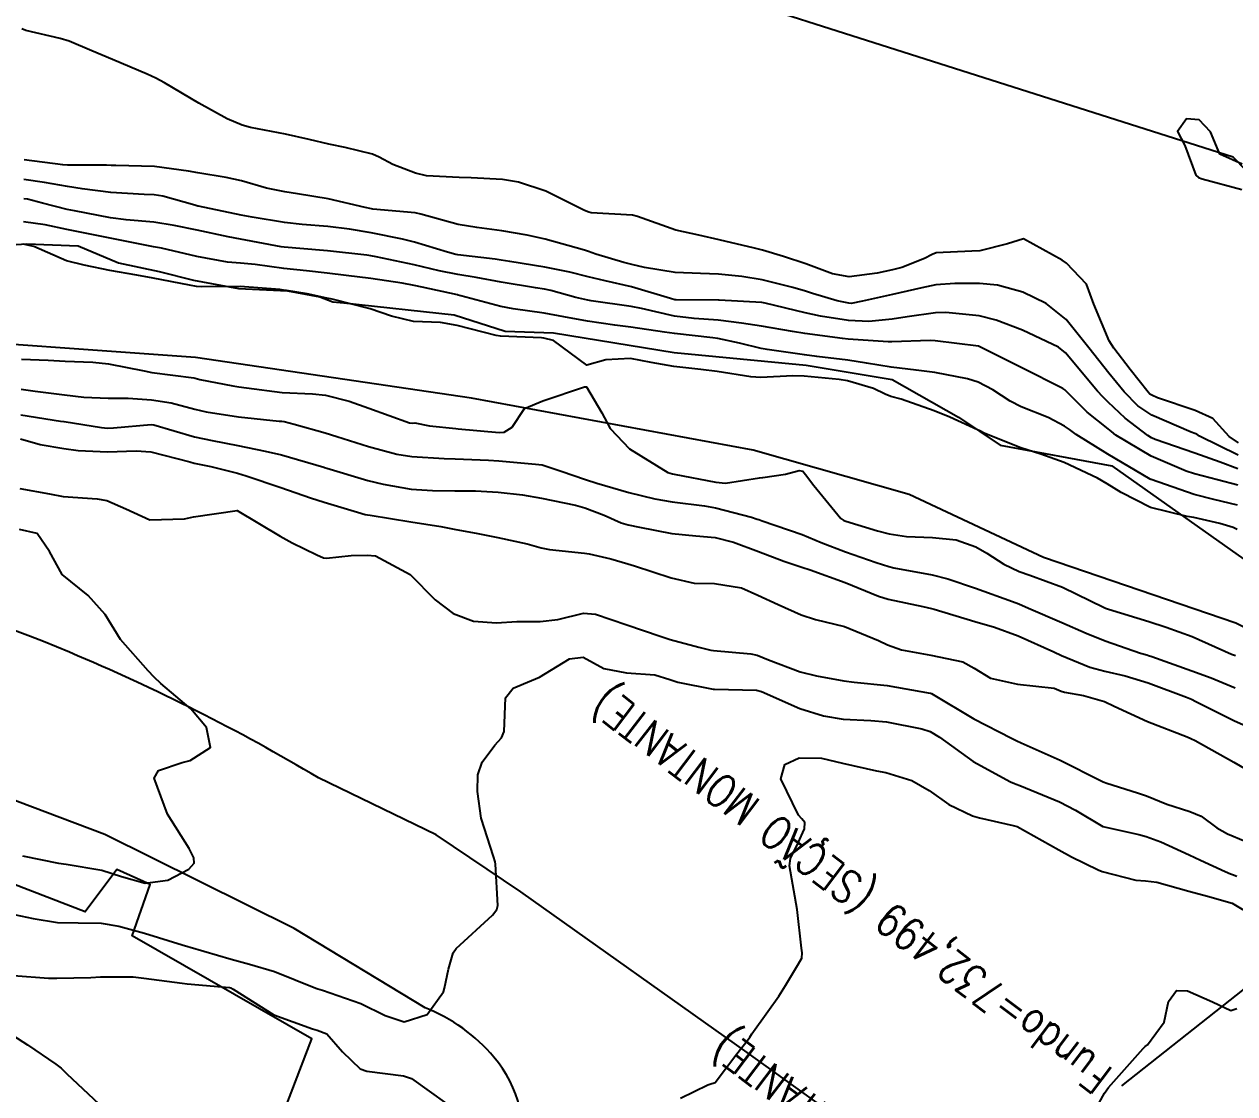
# Model space of a CAD drawing. Header units: metres. Extents: x 318500 to 325275, y 7408834 to 7428799.
# Drawn here: x 323206.3 to 323262, y 7420963.3 to 7421012.5 of the extents above; entities that cross this region are included whole.
import ezdxf

# ---------------------------------------------------------------- set-up
doc = ezdxf.new("R2010")
doc.units = ezdxf.units.M
doc.header["$MEASUREMENT"] = 0
doc.linetypes.add('CONTINUO', pattern=[0])
for name, color, linetype in [('Curvas de Nivel 1m', 11, 'Continuous'), ('Curvas de Nivel 5m', 15, 'Continuous'), ('Divisas', 45, 'Continuous'), ('Edificações', 30, 'Continuous'), ('Hidrografia', 140, 'Continuous'), ('Linha Férrea', 20, 'Continuous'), ('TEXTO', 45, 'Continuous'), ('Vias Primárias', 230, 'Continuous')]:
    doc.layers.add(name, color=color, linetype=linetype)
doc.styles.add('ROMANS', font='romans', dxfattribs={"height": 0.2})

msp = doc.modelspace()

# ---------------------------------------------------------------- linework, layer by layer
at = {"layer": 'Curvas de Nivel 1m', "flags": 128}
for points, elevation in [([(323262.166, 7420993.242), (323261.743, 7420993.536), (323260.99, 7420994.36), (323260.182, 7420994.741), (323258.443, 7420995.322), (323258.189, 7420995.436), (323258.1, 7420995.492), (323258.018, 7420995.583), (323257.184, 7420996.617), (323256.44, 7420997.607), (323256.225, 7420997.946), (323255.512, 7420999.621), (323255.175, 7421000.542), (323254.269, 7421001.505), (323254.056, 7421001.642), (323252.285, 7421002.632), (323251.547, 7421002.405), (323250.276, 7421002.083), (323249.908, 7421002.063), (323248.274, 7421001.977), (323248.081, 7421001.914), (323247.735, 7421001.725), (323246.684, 7421001.317), (323246.265, 7421001.203), (323245.559, 7421001.047), (323244.261, 7421000.875), (323243.492, 7421001.012), (323242.267, 7421001.471), (323241.243, 7421001.81), (323240.274, 7421002.109), (323239.908, 7421002.193), (323238.281, 7421002.58), (323237.349, 7421002.799), (323236.287, 7421003.023), (323234.534, 7421003.66), (323234.297, 7421003.722), (323232.4, 7421003.827), (323232.299, 7421003.849), (323232.094, 7421003.933), (323230.313, 7421004.825), (323229.054, 7421005.238), (323228.321, 7421005.353), (323226.887, 7421005.436), (323226.322, 7421005.444), (323224.827, 7421005.528), (323224.324, 7421005.649), (323223.279, 7421006.051), (323222.653, 7421006.377), (323222.335, 7421006.52), (323221.078, 7421006.82), (323220.339, 7421006.978), (323219.425, 7421007.192), (323218.34, 7421007.44), (323216.729, 7421007.751), (323216.346, 7421007.857), (323215.655, 7421008.15), (323214.361, 7421008.872), (323212.769, 7421009.799), (323212.377, 7421010.009), (323211.975, 7421010.204), (323210.387, 7421010.88), (323209.43, 7421011.274), (323208.395, 7421011.713), (323207.983, 7421011.843), (323206.399, 7421012.208), (323206.209, 7421012.282)], 738), ([(323262.335, 7421006.066), (323261.314, 7421006.52), (323260.89, 7421007.552), (323260.358, 7421008.101), (323259.775, 7421008.149), (323259.373, 7421007.57), (323259.699, 7421006.922), (323260.209, 7421005.561), (323260.328, 7421005.444), (323260.496, 7421005.389), (323262.321, 7421004.898)], 738), ([(323262.157, 7420992.681), (323260.382, 7420993.557), (323260.252, 7420993.64), (323260.171, 7420993.676), (323259.997, 7420993.736), (323258.179, 7420994.516), (323257.541, 7420994.947), (323256.91, 7420995.599), (323256.203, 7420996.45), (323255.291, 7420997.624), (323254.239, 7420998.916), (323253.325, 7420999.649), (323252.255, 7421000.17), (323251.082, 7421000.501), (323250.259, 7421000.567), (323249.131, 7421000.579), (323248.258, 7421000.515), (323247.604, 7421000.38), (323246.253, 7421000.061), (323244.883, 7420999.76), (323244.36, 7420999.657), (323244.248, 7420999.663), (323243.72, 7420999.778), (323242.573, 7421000.115), (323242.254, 7421000.218), (323241.67, 7421000.392), (323240.259, 7421000.749), (323239.328, 7421000.902), (323238.261, 7421000.999), (323237.429, 7421001.03), (323236.262, 7421001.075), (323234.855, 7421001.303), (323234.266, 7421001.452), (323233.907, 7421001.546), (323232.618, 7421001.925), (323232.272, 7421002.046), (323232.098, 7421002.107), (323230.28, 7421002.608), (323229.459, 7421002.792), (323228.285, 7421002.996), (323227.143, 7421003.142), (323226.289, 7421003.294), (323224.567, 7421003.765), (323224.297, 7421003.822), (323222.361, 7421003.997), (323222.299, 7421004.004), (323222.004, 7421004.064), (323220.306, 7421004.463), (323218.895, 7421004.698), (323218.307, 7421004.787), (323217.473, 7421004.964), (323216.311, 7421005.29), (323215.616, 7421005.453), (323214.315, 7421005.663), (323213.876, 7421005.737), (323212.317, 7421005.946), (323210.542, 7421005.994), (323210.318, 7421006.006), (323210.11, 7421006.015), (323208.318, 7421006.012), (323208.094, 7421006.029), (323206.32, 7421006.267)], 737), ([(323262.148, 7420992.051), (323261.332, 7420992.363), (323260.158, 7420992.777), (323258.339, 7420993.407), (323258.168, 7420993.48), (323258, 7420993.583), (323256.963, 7420994.384), (323256.185, 7420995.113), (323255.931, 7420995.357), (323255.681, 7420995.618), (323254.216, 7420997.38), (323253.9, 7420997.643), (323252.231, 7420998.425), (323251.024, 7420998.892), (323250.241, 7420999.087), (323248.714, 7420999.242), (323248.243, 7420999.222), (323246.937, 7420999.035), (323246.238, 7420998.937), (323245.163, 7420998.829), (323244.236, 7420998.869), (323242.949, 7420999.08), (323242.241, 7420999.22), (323240.398, 7420999.669), (323240.248, 7420999.697), (323238.287, 7420999.812), (323238.249, 7420999.813), (323236.309, 7420999.819), (323236.249, 7420999.829), (323236.051, 7420999.882), (323234.255, 7421000.415), (323233.037, 7421000.697), (323232.26, 7421000.888), (323231.422, 7421001.103), (323230.264, 7421001.33), (323228.652, 7421001.591), (323228.267, 7421001.654), (323227.982, 7421001.7), (323226.269, 7421001.895), (323226.171, 7421001.913), (323225.798, 7421002.017), (323224.277, 7421002.479), (323223.717, 7421002.607), (323222.283, 7421002.899), (323221.29, 7421003.07), (323220.286, 7421003.189), (323219.101, 7421003.294), (323218.289, 7421003.381), (323216.802, 7421003.625), (323216.294, 7421003.721), (323214.339, 7421004.13), (323214.3, 7421004.137), (323214.166, 7421004.172), (323212.695, 7421004.585), (323212.305, 7421004.653), (323211.842, 7421004.668), (323210.305, 7421004.758), (323208.995, 7421004.928), (323208.308, 7421005.032), (323207.259, 7421005.216), (323206.311, 7421005.36)], 736), ([(323262.123, 7420990.386), (323261.032, 7420990.641), (323260.13, 7420990.878), (323258.163, 7420991.556), (323258.14, 7420991.567), (323258.112, 7420991.58), (323256.157, 7420992.734), (323254.704, 7420993.632), (323254.394, 7420993.859), (323254.174, 7420994.02), (323253.412, 7420994.413), (323252.182, 7420994.907), (323251.674, 7420995.157), (323250.872, 7420995.68), (323250.195, 7420996.036), (323249.706, 7420996.189), (323248.201, 7420996.475), (323247.347, 7420996.584), (323246.205, 7420996.733), (323245.061, 7420996.904), (323244.209, 7420997.042), (323242.782, 7420997.221), (323242.212, 7420997.294), (323240.493, 7420997.541), (323240.217, 7420997.588), (323239.216, 7420997.835), (323238.223, 7420998.05), (323237.997, 7420998.079), (323236.226, 7420998.271), (323235.773, 7420998.339), (323234.23, 7420998.567), (323233.484, 7420998.658), (323232.234, 7420998.837), (323231.137, 7420999.046), (323230.239, 7420999.21), (323228.808, 7420999.408), (323228.243, 7420999.51), (323226.409, 7421000.008), (323226.284, 7421000.043), (323226.25, 7421000.047), (323224.624, 7421000.405), (323224.255, 7421000.49), (323223.704, 7421000.597), (323222.258, 7421000.81), (323221.124, 7421000.942), (323220.26, 7421001.044), (323219.309, 7421001.153), (323218.262, 7421001.271), (323216.948, 7421001.449), (323216.264, 7421001.513), (323215.666, 7421001.554), (323214.265, 7421001.815), (323212.629, 7421002.195), (323212.271, 7421002.264), (323212.193, 7421002.279), (323210.277, 7421002.665), (323209.739, 7421002.767), (323208.282, 7421003.055), (323207.285, 7421003.265), (323206.287, 7421003.405)], 734), ([(323262.107, 7420989.267), (323261.934, 7420989.358), (323261.32, 7420989.542), (323260.114, 7420989.817), (323259.809, 7420989.869), (323258.12, 7420990.278), (323256.772, 7420990.959), (323256.136, 7420991.367), (323255.69, 7420991.617), (323254.151, 7420992.344), (323253.074, 7420992.733), (323252.16, 7420993.025), (323250.512, 7420993.685), (323250.276, 7420993.793), (323250.172, 7420993.845), (323248.9, 7420994.432), (323248.18, 7420994.723), (323246.658, 7420995.262), (323246.186, 7420995.38), (323245.924, 7420995.48), (323245.381, 7420995.752), (323244.195, 7420996.1), (323243.813, 7420996.159), (323242.198, 7420996.316), (323241.668, 7420996.335), (323240.197, 7420996.257), (323239.744, 7420996.28), (323238.2, 7420996.531), (323237.444, 7420996.618), (323236.203, 7420996.763), (323235.16, 7420996.937), (323234.208, 7420997.119), (323233.066, 7420997.058), (323232.203, 7420996.821), (323230.661, 7420997.953), (323230.222, 7420998.063), (323230.11, 7420998.073), (323228.223, 7420998.152), (323228.023, 7420998.183), (323226.23, 7420998.648), (323225.473, 7420998.779), (323224.232, 7420998.834), (323223.213, 7420999.073), (323222.24, 7420999.413), (323220.483, 7420999.849), (323220.247, 7420999.905), (323219.343, 7421000.104), (323218.388, 7421000.254), (323218.251, 7421000.27), (323218.079, 7421000.294), (323216.253, 7421000.443), (323214.491, 7421000.414), (323214.244, 7421000.432), (323213.922, 7421000.497), (323212.249, 7421000.822), (323211.5, 7421000.959), (323210.254, 7421001.17), (323209.081, 7421001.414), (323208.261, 7421001.623), (323206.757, 7421002.273), (323206.271, 7421002.377)], 733), ([(323206.202, 7420997.095), (323207.417, 7420997.047), (323208.201, 7420997), (323209.476, 7420996.955), (323210.2, 7420996.884), (323211.846, 7420996.553), (323212.194, 7420996.488), (323214.123, 7420996.239), (323214.191, 7420996.222), (323214.403, 7420996.167), (323215.912, 7420995.869), (323216.187, 7420995.825), (323216.552, 7420995.771), (323218.184, 7420995.57), (323219.589, 7420995.504), (323220.183, 7420995.437), (323221.264, 7420995.157), (323222.178, 7420994.843), (323224.037, 7420994.175), (323224.171, 7420994.157), (323224.294, 7420994.161), (323224.964, 7420994.028), (323226.168, 7420993.903), (323226.284, 7420993.893), (323228.166, 7420993.729), (323228.403, 7420993.741), (323228.769, 7420993.974), (323229.327, 7420994.82), (323230.182, 7420995.176), (323232.088, 7420995.83), (323232.189, 7420995.816), (323232.89, 7420994.632), (323233.277, 7420993.913), (323234.156, 7420992.974), (323235.927, 7420991.882), (323236.139, 7420991.819), (323236.216, 7420991.802), (323238.134, 7420991.436), (323238.576, 7420991.4), (323240.137, 7420991.636), (323240.296, 7420991.66), (323241.343, 7420991.808), (323241.968, 7420991.976), (323242.142, 7420991.943), (323242.264, 7420991.798), (323242.633, 7420991.293), (323243.878, 7420989.773), (323244.017, 7420989.679), (323244.109, 7420989.648), (323245.563, 7420989.206), (323246.103, 7420989.059), (323246.896, 7420988.938), (323248.102, 7420988.896), (323249.181, 7420988.784), (323250.098, 7420988.465), (323250.594, 7420988.182), (323251.373, 7420987.671), (323252.085, 7420987.334), (323252.569, 7420987.169), (323254.075, 7420986.619), (323255.987, 7420985.685), (323256.061, 7420985.648), (323256.195, 7420985.608), (323258.052, 7420985.036), (323258.853, 7420984.767), (323260.042, 7420984.34), (323261.851, 7420983.533), (323261.985, 7420983.486), (323262.029, 7420983.475)], 733), ([(323206.182, 7420995.719), (323206.83, 7420995.62), (323208.178, 7420995.455), (323209.064, 7420995.35), (323210.176, 7420995.295), (323211.097, 7420995.295), (323212.18, 7420995.231), (323213.085, 7420995.093), (323214.176, 7420994.801), (323214.687, 7420994.675), (323216.173, 7420994.448), (323218.043, 7420994.249), (323218.171, 7420994.24), (323218.278, 7420994.225), (323218.743, 7420994.111), (323220.164, 7420993.712), (323220.703, 7420993.541), (323222.155, 7420993.087), (323223.464, 7420992.734), (323224.149, 7420992.616), (323225.636, 7420992.53), (323226.148, 7420992.511), (323227.682, 7420992.452), (323228.147, 7420992.419), (323229.838, 7420992.269), (323230.144, 7420992.232), (323231.012, 7420991.947), (323232.135, 7420991.565), (323232.656, 7420991.398), (323234.126, 7420990.969), (323235.33, 7420990.68), (323236.12, 7420990.54), (323237.619, 7420990.356), (323238.116, 7420990.265), (323239.78, 7420989.825), (323240.031, 7420989.743), (323240.109, 7420989.718), (323240.265, 7420989.662), (323242.102, 7420989.027), (323242.984, 7420988.672), (323244.095, 7420988.237), (323244.442, 7420988.113), (323245.506, 7420987.749), (323246.087, 7420987.557), (323246.323, 7420987.501), (323248.082, 7420987.185), (323248.797, 7420986.992), (323250.073, 7420986.56), (323251.775, 7420985.954), (323252.063, 7420985.848), (323252.517, 7420985.655), (323254.05, 7420984.991), (323255.162, 7420984.505), (323256.038, 7420984.153), (323257.668, 7420983.585), (323257.95, 7420983.502), (323258.029, 7420983.478), (323258.187, 7420983.42), (323260.022, 7420982.76), (323260.911, 7420982.439), (323262.014, 7420981.978)], 734), ([(323206.151, 7420993.428), (323207.062, 7420993.179), (323208.147, 7420992.981), (323208.801, 7420992.895), (323210.146, 7420992.839), (323211.471, 7420992.882), (323212.15, 7420992.838), (323213.943, 7420992.373), (323214.142, 7420992.321), (323214.902, 7420992.159), (323216.136, 7420991.856), (323216.538, 7420991.732), (323218.126, 7420991.19), (323219.494, 7420990.725), (323220.117, 7420990.528), (323221.652, 7420990.067), (323222.008, 7420989.961), (323222.109, 7420989.945), (323222.239, 7420989.928), (323224.106, 7420989.618), (323225.488, 7420989.403), (323226.103, 7420989.28), (323227.181, 7420989.074), (323228.099, 7420988.901), (323229.452, 7420988.611), (323230.095, 7420988.423), (323230.481, 7420988.341), (323232.093, 7420988.181), (323232.31, 7420988.145), (323233.301, 7420987.912), (323234.087, 7420987.691), (323234.388, 7420987.594), (323236.077, 7420987.043), (323237.138, 7420986.8), (323238.074, 7420986.783), (323239.321, 7420986.582), (323240.066, 7420986.252), (323241.003, 7420985.811), (323242.053, 7420985.34), (323242.715, 7420985.125), (323244.046, 7420984.804), (323245.622, 7420984.16), (323246.033, 7420983.957), (323246.677, 7420983.734), (323248.028, 7420983.493), (323249.5, 7420983.174), (323250.022, 7420982.888), (323250.762, 7420982.424), (323252.015, 7420982.152), (323253.695, 7420981.962), (323254.012, 7420981.839), (323254.166, 7420981.792), (323255.038, 7420981.625), (323256.006, 7420981.349), (323256.46, 7420981.146), (323257.993, 7420980.44), (323259.813, 7420979.731), (323259.981, 7420979.66), (323260.176, 7420979.557), (323261.965, 7420978.561), (323263.789, 7420977.502)], 736), ([(323206.123, 7420991.146), (323207.481, 7420990.898), (323208.118, 7420990.775), (323209.674, 7420990.67), (323210.116, 7420990.602), (323211, 7420990.211), (323212.105, 7420989.702), (323213.688, 7420989.759), (323214.107, 7420989.849), (323216.11, 7420990.14), (323218.098, 7420988.958), (323218.64, 7420988.657), (323219.783, 7420988.095), (323220.088, 7420987.968), (323220.223, 7420987.953), (323221.363, 7420988.071), (323222.09, 7420988.088), (323222.473, 7420988.056), (323224.077, 7420987.195), (323225.219, 7420986.023), (323226.051, 7420985.401), (323226.99, 7420985.052), (323228.045, 7420984.974), (323228.984, 7420985.033), (323230.046, 7420985.031), (323230.862, 7420985.134), (323232.052, 7420985.416), (323232.598, 7420985.376), (323234.045, 7420984.884), (323235.569, 7420984.353), (323236.035, 7420984.211), (323237.346, 7420983.86), (323237.896, 7420983.719), (323238.028, 7420983.698), (323239.744, 7420983.541), (323240.027, 7420983.482), (323240.562, 7420983.278), (323242.019, 7420982.72), (323242.765, 7420982.536), (323244.015, 7420982.301), (323244.495, 7420982.243), (323246.014, 7420982.097), (323247.987, 7420981.744), (323248.01, 7420981.738), (323248.049, 7420981.719), (323249.993, 7420980.556), (323251.738, 7420979.664), (323251.978, 7420979.55), (323252.172, 7420979.463), (323253.965, 7420978.661), (323255.851, 7420977.712), (323255.951, 7420977.665), (323256.111, 7420977.608), (323257.523, 7420977.164), (323257.944, 7420977.013), (323258.879, 7420976.632), (323259.937, 7420976.302), (323260.462, 7420976.079), (323261.179, 7420975.541), (323261.666, 7420975.273), (323261.924, 7420975.161), (323262.516, 7420974.926)], 737), ([(323206.246, 7420974.267), (323207.895, 7420973.925), (323208.257, 7420973.882), (323209.891, 7420973.606), (323210.789, 7420973.304), (323211.882, 7420973.003), (323212.926, 7420973.138), (323213.892, 7420973.655), (323214.141, 7420973.921), (323214.126, 7420974.167), (323213.906, 7420974.593), (323212.92, 7420976.18), (323212.297, 7420977.836), (323212.503, 7420978.184), (323213.583, 7420978.546), (323213.957, 7420978.644), (323214.883, 7420979.24), (323214.712, 7420980.159), (323213.993, 7420981.026), (323212.603, 7420982.191), (323212.298, 7420982.481), (323212.016, 7420982.769), (323210.752, 7420984.213), (323210.047, 7420985.363), (323209.259, 7420986.232), (323208.074, 7420987.201), (323207.482, 7420988.259), (323206.918, 7420989.087), (323206.1, 7420989.27)], 737), ([(323205.863, 7420971.569), (323206.738, 7420971.384), (323207.859, 7420971.199), (323208.798, 7420971.175), (323209.859, 7420971.168), (323210.675, 7420971.024), (323211.855, 7420970.703), (323213.594, 7420970.173), (323213.849, 7420970.094), (323213.954, 7420970.062), (323215.841, 7420969.514), (323216.684, 7420969.281), (323217.833, 7420968.945), (323219.735, 7420968.177), (323219.821, 7420968.147), (323220.043, 7420968.087), (323221.811, 7420967.466), (323222.92, 7420966.926), (323223.799, 7420966.624), (323224.856, 7420966.968), (323225.603, 7420968.012), (323225.652, 7420968.183), (323225.836, 7420969.055), (323226.054, 7420969.8), (323226.191, 7420970.005), (323227.866, 7420971.532), (323228.056, 7420971.79), (323228.103, 7420971.978), (323227.993, 7420973.885), (323227.976, 7420973.979), (323227.904, 7420974.225), (323227.346, 7420975.989), (323227.165, 7420977.214), (323227.187, 7420977.991), (323227.382, 7420978.565), (323227.971, 7420979.35), (323228.269, 7420979.684), (323228.403, 7420979.976), (323228.455, 7420981.523), (323228.813, 7420981.972), (323229.662, 7420982.315), (323230.015, 7420982.477), (323231.405, 7420983.32), (323232.025, 7420983.394), (323232.978, 7420982.874), (323234.018, 7420982.678), (323235.324, 7420982.579), (323236.015, 7420982.368), (323236.389, 7420982.25), (323238.011, 7420981.922), (323238.079, 7420981.917), (323240.011, 7420981.881), (323240.239, 7420981.818), (323241.999, 7420981.039), (323243.083, 7420980.694), (323243.992, 7420980.549), (323245.259, 7420980.483), (323245.99, 7420980.416), (323247.611, 7420980.098), (323247.984, 7420979.973), (323248.418, 7420979.713), (323249.964, 7420978.601), (323251.679, 7420977.664), (323251.872, 7420977.584), (323251.949, 7420977.559), (323252.108, 7420977.499), (323253.941, 7420976.742), (323254.674, 7420976.366), (323255.93, 7420975.61), (323257.587, 7420975.247), (323257.924, 7420975.155), (323258.593, 7420974.901), (323259.911, 7420974.304), (323260.423, 7420974.068), (323261.566, 7420973.535), (323261.808, 7420973.44), (323261.898, 7420973.407), (323262.097, 7420973.327)], 738), ([(323236.515, 7420963.112), (323237.768, 7420963.731), (323237.858, 7420963.759), (323238.106, 7420963.845), (323239.105, 7420965.152), (323239.627, 7420965.822), (323239.693, 7420965.92), (323239.794, 7420966.077), (323240.518, 7420967.105), (323241.034, 7420967.808), (323241.34, 7420968.293), (323241.84, 7420969.135), (323242.087, 7420969.556), (323242.102, 7420969.796), (323242.075, 7420970.019), (323241.87, 7420971.8), (323241.528, 7420973.804), (323241.568, 7420974.14), (323241.916, 7420974.855), (323242.214, 7420975.507), (323242.23, 7420975.795), (323242.095, 7420975.961), (323241.933, 7420976.135), (323241.119, 7420977.808), (323241.311, 7420978.455), (323241.964, 7420978.759), (323242.995, 7420978.754), (323243.961, 7420978.528), (323245.53, 7420978.173), (323245.955, 7420978.086), (323247.146, 7420977.728), (323247.946, 7420977.272), (323248.847, 7420976.614), (323249.934, 7420976.106), (323250.261, 7420976.013), (323251.804, 7420975.662), (323251.929, 7420975.626), (323251.986, 7420975.602), (323253.913, 7420974.53), (323254.49, 7420974.212), (323255.721, 7420973.613), (323255.899, 7420973.542), (323257.449, 7420973.142), (323257.893, 7420973.107), (323258.414, 7420973.053), (323259.886, 7420972.641), (323260.744, 7420972.408), (323261.878, 7420972.09), (323262.829, 7420971.516)], 739), ([(323205.827, 7420968.756), (323207.437, 7420968.643), (323207.826, 7420968.635), (323209.386, 7420968.667), (323209.827, 7420968.7), (323211.332, 7420968.693), (323211.827, 7420968.643), (323213.591, 7420968.404), (323213.823, 7420968.378), (323215.758, 7420968.204), (323215.821, 7420968.191), (323215.932, 7420968.138), (323217.803, 7420966.952), (323219.58, 7420966.305), (323219.792, 7420966.253), (323220.236, 7420966.083), (323220.96, 7420965.25), (323221.774, 7420964.464), (323222.085, 7420964.367), (323223.771, 7420964.15), (323224.142, 7420964.026), (323225.753, 7420962.852)], 739)]:
    msp.add_lwpolyline(points, dxfattribs=dict(at, elevation=elevation))
at = {"layer": 'Curvas de Nivel 5m', "flags": 128}
for points, elevation in [([(323262.137, 7420991.306), (323261.201, 7420991.544), (323260.144, 7420991.825), (323259.762, 7420991.948), (323258.156, 7420992.643), (323256.536, 7420993.605), (323256.327, 7420993.763), (323256.173, 7420993.888), (323255.209, 7420994.653), (323254.234, 7420995.639), (323254.191, 7420995.681), (323254.088, 7420995.744), (323252.206, 7420996.703), (323250.22, 7420997.69), (323248.223, 7420997.944), (323247.994, 7420997.951), (323246.222, 7420997.897), (323246.065, 7420997.899), (323244.224, 7420998.019), (323243.952, 7420998.046), (323242.227, 7420998.27), (323241.665, 7420998.369), (323240.232, 7420998.62), (323239.319, 7420998.749), (323238.235, 7420998.882), (323237.136, 7420998.967), (323236.238, 7420999.08), (323234.717, 7420999.421), (323234.244, 7420999.512), (323232.404, 7420999.772), (323232.248, 7420999.802), (323231.691, 7420999.938), (323230.543, 7421000.246), (323230.253, 7421000.308), (323229.846, 7421000.372), (323228.257, 7421000.637), (323227.111, 7421000.85), (323226.26, 7421000.995), (323225.402, 7421001.164), (323224.264, 7421001.431), (323222.517, 7421001.808), (323222.268, 7421001.851), (323222.078, 7421001.873), (323220.27, 7421002.079), (323220.09, 7421002.093), (323218.272, 7421002.24), (323218.138, 7421002.255), (323216.277, 7421002.605), (323215.71, 7421002.717), (323214.283, 7421003.02), (323213.225, 7421003.247), (323212.288, 7421003.389), (323211.006, 7421003.496), (323210.291, 7421003.596), (323208.632, 7421003.908), (323208.296, 7421003.98), (323207.16, 7421004.267), (323206.471, 7421004.447), (323206.302, 7421004.473)], 735), ([(323206.164, 7420994.542), (323207.995, 7420994.252), (323208.14, 7420994.231), (323208.16, 7420994.226), (323209.88, 7420993.947), (323210.157, 7420993.925), (323210.435, 7420993.94), (323212.168, 7420994.094), (323212.284, 7420994.083), (323214.16, 7420993.526), (323214.966, 7420993.35), (323216.155, 7420993.125), (323217.409, 7420992.87), (323218.149, 7420992.701), (323220.098, 7420992.134), (323220.14, 7420992.12), (323220.242, 7420992.088), (323222.132, 7420991.522), (323222.838, 7420991.344), (323224.126, 7420991.117), (323225.098, 7420991.052), (323226.126, 7420991.049), (323227.08, 7420991.041), (323228.125, 7420990.988), (323229.241, 7420990.851), (323230.121, 7420990.705), (323231.678, 7420990.376), (323232.115, 7420990.254), (323232.997, 7420989.917), (323233.779, 7420989.577), (323234.106, 7420989.48), (323234.621, 7420989.379), (323236.102, 7420989.087), (323237.218, 7420988.98), (323238.101, 7420988.904), (323238.95, 7420988.688), (323240.094, 7420988.246), (323241.266, 7420987.808), (323242.086, 7420987.527), (323242.473, 7420987.406), (323244.076, 7420986.825), (323245.61, 7420986.204), (323246.065, 7420986.056), (323247.649, 7420985.724), (323248.059, 7420985.634), (323248.17, 7420985.607), (323250.05, 7420985.034), (323250.947, 7420984.776), (323252.041, 7420984.38), (323253.672, 7420983.644), (323254.028, 7420983.47), (323255.342, 7420982.939), (323256.021, 7420982.755), (323256.957, 7420982.533), (323258.016, 7420982.216), (323259.775, 7420981.562), (323260.009, 7420981.46), (323260.206, 7420981.358), (323261.994, 7420980.474), (323263.832, 7420979.652)], 735), ([(323255.759, 7420962.909), (323256.017, 7420963.356), (323256.19, 7420963.604), (323257.788, 7420965.402), (323257.877, 7420965.491), (323257.992, 7420965.578), (323258.756, 7420966.62), (323258.948, 7420967.569), (323259.325, 7420968.067), (323259.827, 7420968.048), (323260.97, 7420967.543), (323261.814, 7420967.152), (323262.097, 7420967.244)], 740), ([(323205.787, 7420966.012), (323206.48, 7420965.566), (323207.774, 7420964.675), (323208.018, 7420964.492), (323208.279, 7420964.242), (323209.749, 7420962.851)], 740)]:
    msp.add_lwpolyline(points, dxfattribs=dict(at, elevation=elevation))
at = {"layer": 'Divisas'}
msp.add_lwpolyline([(323464.985, 7420823.566), (323458.403, 7420814.46), (323438.905, 7420833.062), (323423.67, 7420847.983), (323419.136, 7420857.032), (323416.463, 7420862.664), (323411.936, 7420868.121), (323399.683, 7420879.049), (323321.81, 7420933.152), (323326.713, 7420941.072), (323323.257, 7420943.211), (323301.669, 7420961.523), (323289.488, 7420978.684), (323280.522, 7420987.318), (323261.927, 7421006.383), (323222.421, 7421018.971), (323198.968, 7421028.809)], dxfattribs=at)
at = {"layer": 'Edificações'}
msp.add_lwpolyline([(323198.034, 7420946.647), (323227.113, 7420960.582), (323226.141, 7420962.523), (323216.495, 7420957.878), (323219.548, 7420965.851), (323211.28, 7420970.583), (323212.113, 7420972.94), (323210.586, 7420973.633), (323209.129, 7420971.692), (323197.955, 7420975.991)], dxfattribs=at)
at = {"layer": 'Hidrografia'}
for points in [[(323202.706, 7421002.167), (323206.439, 7421002.405), (323208.798, 7421002.307), (323210.666, 7421001.521), (323212.535, 7421001.128), (323214.108, 7421000.735), (323216.172, 7421000.342), (323218.434, 7421000.243), (323219.912, 7420999.966), (323220.516, 7420999.725), (323221.028, 7420999.679), (323226.09, 7420999.128), (323228.437, 7420998.386), (323230.667, 7420998.307), (323236.223, 7420997.408), (323242.287, 7420996.822), (323246.238, 7420996.158), (323249.297, 7420994.434), (323251.214, 7420993.144), (323256.352, 7420992.198), (323262.416, 7420987.899)], [(323333.009, 7420984.316), (323327.052, 7420983.144), (323322.348, 7420983.558), (323318.048, 7420984.944), (323315.453, 7420985.733), (323315.453, 7420985.733), (323277.419, 7420978.223), (323268.796, 7420981.586), (323262.056, 7420984.958), (323253.206, 7420987.975), (323247.02, 7420990.872), (323239.854, 7420992.909), (323226.895, 7420995.295), (323214.204, 7420997.178), (323200.458, 7420998.153)]]:
    msp.add_lwpolyline(points, dxfattribs=at)
at = {"layer": 'Linha Férrea'}
for points in [[(322143.825, 7422393.254, 0.177055), (322348.62, 7422102.056), (322434.806, 7422041.149, -0.110991), (322629.993, 7421830.678), (322682.61, 7421743.599), (322746.773, 7421641.593), (322762.264, 7421616.034), (322784.09, 7421580.598, 0.089131), (322895.412, 7421449.131), (322994.737, 7421367.338, -0.08158), (323134.171, 7421212.836), (323192.504, 7421114.159, 0.09806), (323348.116, 7420944.919), (323507.932, 7420825.984), (323699.619, 7420681.705), (323733.067, 7420655.668, -0.104587), (323843.705, 7420529.863, -0.339852), (323771.4, 7420065.587)], [(323771.4, 7420065.587, 0.339852), (323843.705, 7420529.863, 0.104587), (323733.067, 7420655.668), (323699.619, 7420681.705), (323507.932, 7420825.984), (323348.116, 7420944.919, -0.09806), (323192.504, 7421114.159), (323134.171, 7421212.836, 0.08158), (322994.737, 7421367.338), (322895.412, 7421449.131, -0.089131), (322784.09, 7421580.598), (322762.264, 7421616.034), (322746.773, 7421641.593), (322682.61, 7421743.599), (322629.993, 7421830.678, 0.110991), (322434.806, 7422041.149), (322348.62, 7422102.056, -0.177055), (322143.825, 7422393.254)], [(322140.246, 7422392.292, 0.177815), (322346.493, 7422099.021), (322440.925, 7422031.999, -0.098061), (322613.888, 7421848.216), (322683.948, 7421733.892), (322746.506, 7421634.335), (322780.475, 7421578.692, 0.094269), (322901.272, 7421438.87), (322999.189, 7421358.366, -0.08072), (323136.386, 7421201.409), (323184.599, 7421119.369, 0.102464), (323355.759, 7420933.913), (323510.091, 7420819.318), (323694.288, 7420680.697, -0.007988), (323738.117, 7420646.682, -0.098634), (323840.146, 7420527.887, -0.339824), (323768.602, 7420068.543)], [(323768.602, 7420068.543, 0.339824), (323840.146, 7420527.887, 0.098634), (323738.117, 7420646.682, 0.007988), (323694.288, 7420680.697), (323510.091, 7420819.318), (323355.759, 7420933.913, -0.102464), (323184.599, 7421119.369), (323136.386, 7421201.409, 0.08072), (322999.189, 7421358.366), (322901.272, 7421438.87, -0.094269), (322780.475, 7421578.692), (322746.506, 7421634.335), (322683.948, 7421733.892), (322613.888, 7421848.216, 0.098061), (322440.925, 7422031.999), (322346.493, 7422099.021, -0.177815), (322140.246, 7422392.292)]]:
    msp.add_lwpolyline(points, format="xyb", dxfattribs=at)
at = {"layer": 'TEXTO', "linetype": 'CONTINUO'}
msp.add_polyline3d([(323280.308, 7420982.278, 0), (323256.794, 7420963.679, 0)], dxfattribs=at)
at = {"layer": 'Vias Primárias'}
for points in [[(323715.644, 7420145.548, 0), (323709.04, 7420132.939)], [(323831.088, 7420001.787, 0), (323833.844, 7420008.443, 0.220888)], [(323205.069, 7420933.766, 0), (323207.298, 7420931.929, 0.020742), (323210.311, 7420929.649), (323213.335, 7420928.865), (323214.564, 7420929.479), (323216.061, 7420926.782), (323213.869, 7420925.313), (323213.871, 7420924.556), (323218.068, 7420917.639), (323222.108, 7420910.972), (323227.38, 7420903.131), (323230.217, 7420898.982, 0.38291), (323236.446, 7420897.46), (323249.502, 7420903.926), (323257.59, 7420907.836)], [(323394.491, 7420866.595), (323386.476, 7420871.748), (323381.79, 7420874.854), (323378.224, 7420876.511), (323375.644, 7420877.972), (323366.262, 7420883.206), (323354.601, 7420889.725), (323343.888, 7420895.739), (323332.222, 7420902.259), (323323.597, 7420907.313), (323317.407, 7420911.011), (323307.736, 7420917.113), (323299.555, 7420922.515), (323288.601, 7420930.279), (323275.981, 7420939.327), (323263.694, 7420948.088), (323250.829, 7420957.133), (323239.581, 7420965.223), (323229.165, 7420972.609), (323225.267, 7420975.219), (323219.864, 7420977.84, 0.034979), (323208.408, 7420983.617, 0.066439), (323188.491, 7420989.011)], [(323189.824, 7420939.052), (323212.079, 7420949.353), (323226.33, 7420956.445, 0.228337), (323229.159, 7420960.091, 0.232183), (323227.929, 7420965.006, 0.124048), (323224.769, 7420967.274), (323218.742, 7420970.919), (323210.036, 7420975.237), (323200.605, 7420978.801, 0.077972)]]:
    msp.add_lwpolyline(points, format="xyb", dxfattribs=at)

# ---------------------------------------------------------------- texts
at = {"layer": 'TEXTO', "style": 'ROMANS', "width": 0.8}
for s, p in [('Fundo=732,499 (SEÇÃO MONTANTE)', (323256.47, 7420964.421)), ('Fundo=732,943 (SEÇÃO MONTANTE)', (323262, 7420948.626))]:
    msp.add_text(s, height=1.5, rotation=142.7338, dxfattribs=at).set_placement(p)

doc.saveas('drawing.dxf')
